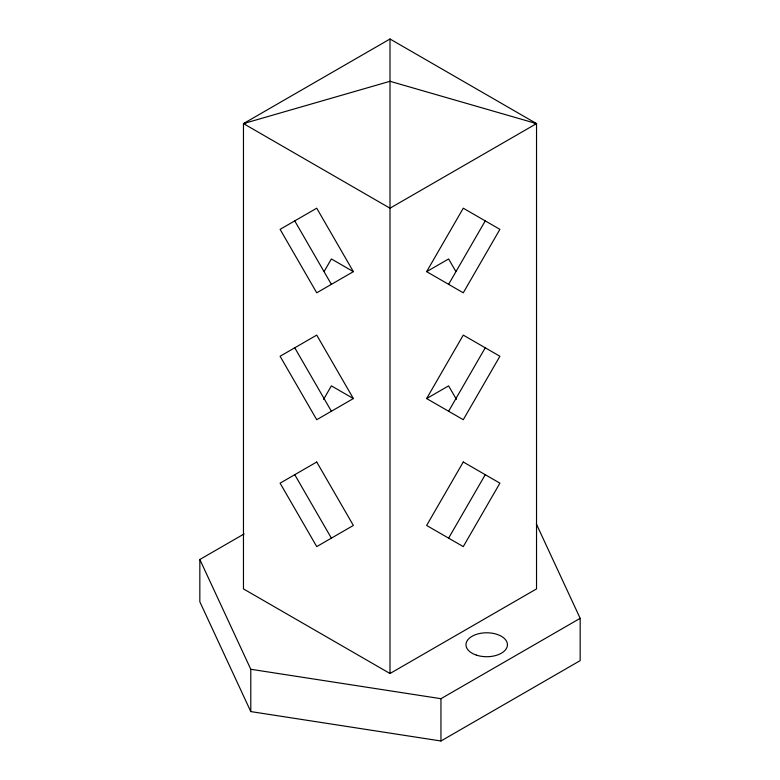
<?xml version="1.0" encoding="UTF-8"?>
<svg xmlns="http://www.w3.org/2000/svg" width="780" height="780" viewBox="0 0 780 780"><rect width="100%" height="100%" fill="white"/><g stroke="black" fill="none" stroke-linecap="round" stroke-linejoin="round"><path stroke-width="1.17" d="M324.178 271.45L331.383 258.96L353.369 271.654L316.729 292.802L280.098 229.349L316.729 208.201L353.369 271.654M323.583 399.389L331.383 385.866L353.369 398.56L316.729 419.708L280.098 356.255L316.729 335.107L353.369 398.56M426.631 271.654L463.271 208.201L499.902 229.349L463.271 292.802L426.631 271.654L448.617 258.96L455.822 271.45M448.617 284.339L485.248 220.896M426.631 398.56L463.271 335.107L499.902 356.255L463.271 419.708L426.631 398.56L448.617 385.866L456.417 399.389M448.617 411.245L485.248 347.792M448.617 538.151L485.248 474.698M243.467 123.601L390 39L536.533 123.601L536.533 588.91L390 673.51L243.467 588.91L243.467 123.601L390 81.295L536.533 123.601L390 208.201L243.467 123.601L245.807 123.601M536.338 523.907L580.164 618.325L580.164 660.631L440.953 741L250.79 711.584L199.836 601.789L199.836 559.494L244.13 533.92M199.836 559.494L250.79 669.279L440.953 698.695L580.164 618.325M534.193 123.601L536.533 123.601M294.752 220.896L331.383 284.339M294.752 347.792L331.383 411.245M294.752 474.698L331.383 538.151M440.953 698.695L440.953 741M390 39L390 673.51M250.79 669.279L250.79 711.584M463.271 462.004L426.631 525.457L463.271 546.605L499.902 483.161L463.271 462.004M316.729 462.004L280.098 483.161L316.729 546.605L353.369 525.457L316.729 462.004M476.356 655.112A20.719 11.963 0 0 0 507.439 644.748A20.719 11.963 0 0 0 476.356 634.384A20.719 11.963 0 0 0 476.356 655.112"/></g></svg>
